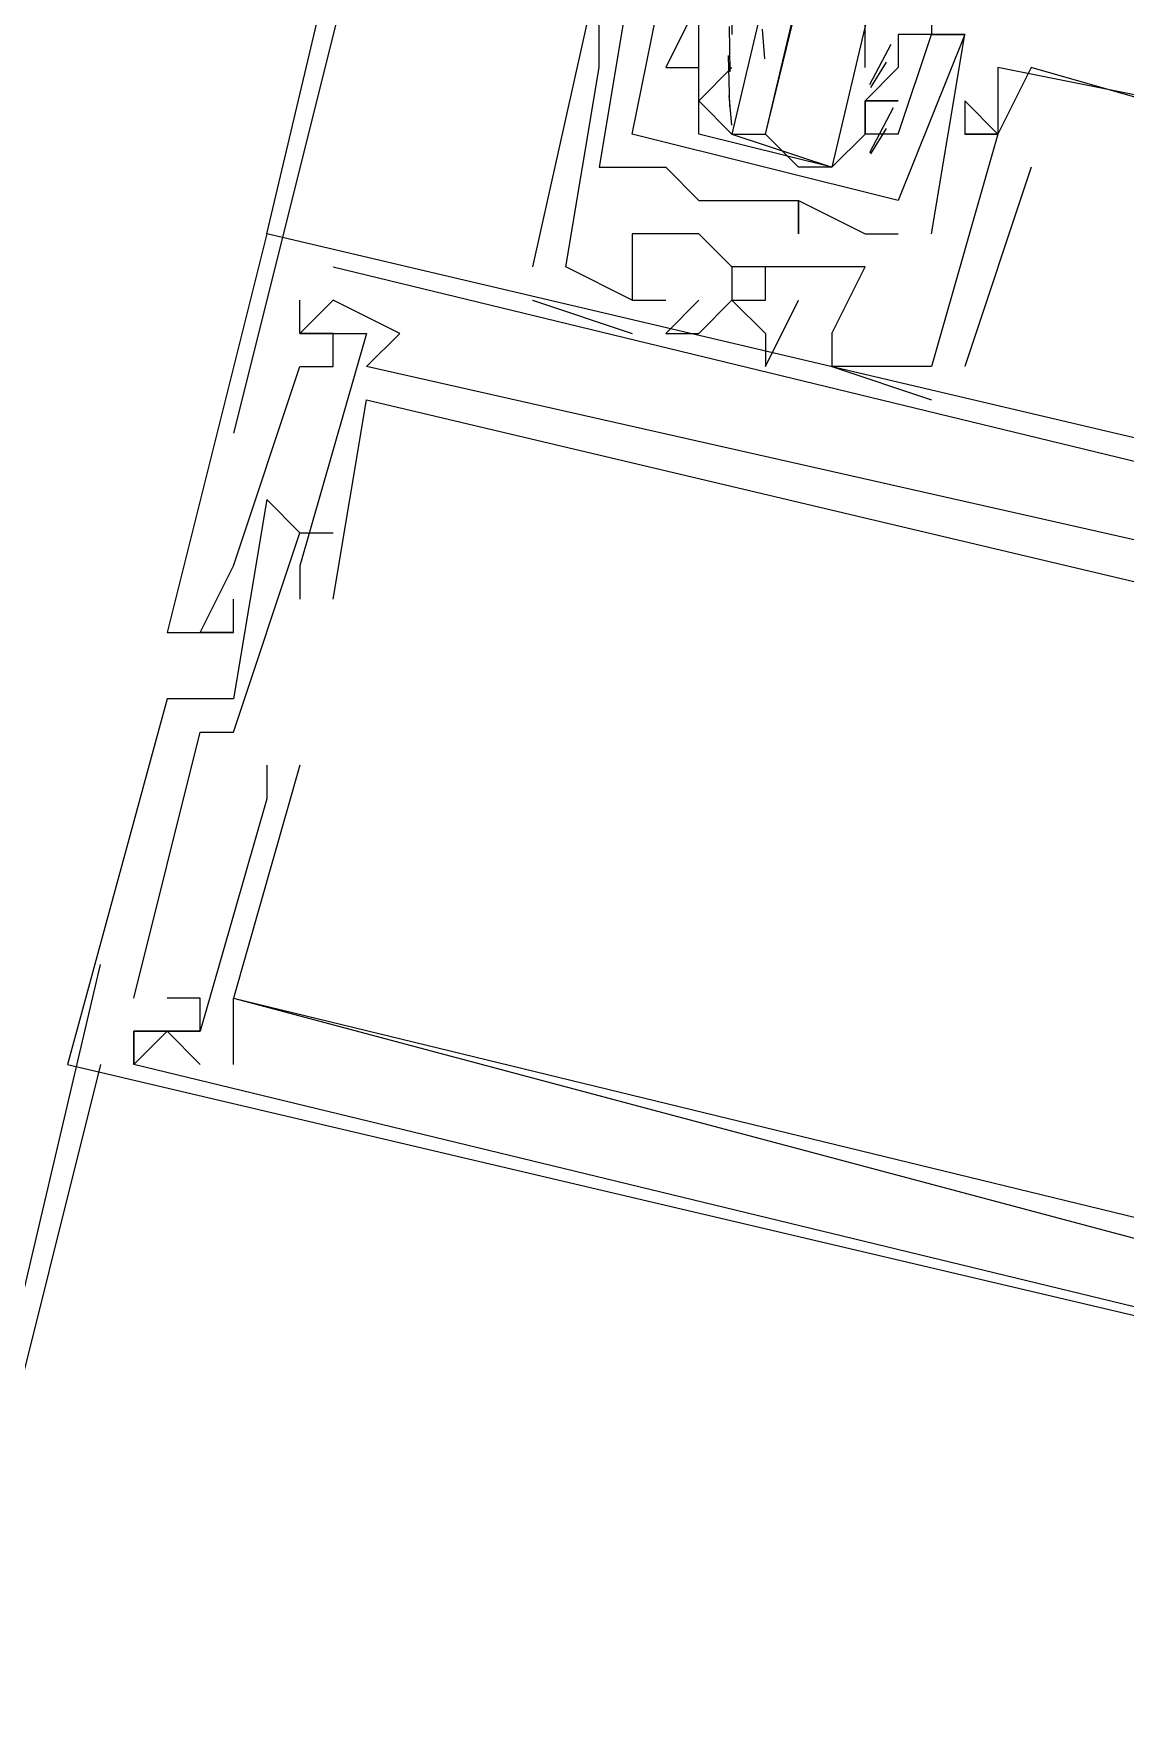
# Model space of a CAD drawing. Header units: feet. Extents: x -84 to 198, y -22 to 181.
# Drawn here: x 135.933 to 136.371, y 112.358 to 113.031 of the extents above; entities that cross this region are included whole.
import ezdxf

# ---------------------------------------------------------------- set-up
doc = ezdxf.new("R2010")
doc.units = ezdxf.units.FT
doc.layers.add('A-LINEA', color=7, linetype='CONTINUOUS')

msp = doc.modelspace()

# ---------------------------------------------------------------- linework, layer by layer
at = {"layer": 'A-LINEA'}
for p, q in [((136.0267, 112.9511), (137.6533, 119.8311)), ((136.1333, 113.3511), (136.0133, 112.8711)), ((136.1733, 113.0578), (136.16, 112.9778)), ((136.1733, 113.0578), (136.16, 112.9778)), ((136.2133, 113.0444), (136.2133, 113.0311)), ((136.2126, 113.016), (136.2123, 113.0343)), ((136.16, 113.0311), (136.16, 113.0311)), ((136.16, 113.0311), (136.16, 113.0311)), ((136.16, 113.0311), (136.16, 113.0311)), ((136.2, 113.0311), (136.2, 113.0311)), ((136.2, 113.0311), (136.2, 113.0311)), ((136.2133, 113.0311), (136.2133, 113.0311)), ((136.2265, 113.0213), (136.2255, 113.0332)), ((136.2667, 113.0311), (136.2667, 113.0311)), ((136.2667, 113.0178), (136.2667, 113.0311)), ((136.2667, 113.0311), (136.2667, 113.0311)), ((136.277, 113.027), (136.2685, 113.0108)), ((136.28, 113.0311), (136.28, 113.0311)), ((136.28, 113.0311), (136.28, 113.0311)), ((136.2933, 113.0311), (136.2933, 113.0311)), ((136.2933, 113.0311), (136.2933, 113.0311)), ((136.3067, 113.0311), (136.3067, 113.0311)), ((136.3067, 113.0311), (136.3067, 113.0311)), ((136.3067, 113.0311), (136.3067, 113.0311)), ((136.3067, 113.0311), (136.3067, 113.0311)), ((136.2125, 113.0022), (136.2119, 113.0226)), ((136.2752, 113.02), (136.2689, 113.0098)), ((136.16, 113.0178), (136.16, 113.0178)), ((136.16, 113.0178), (136.16, 113.0178)), ((136.16, 113.0178), (136.16, 113.0178)), ((136.1867, 113.0178), (136.1867, 113.0178)), ((136.1867, 113.0178), (136.1867, 113.0178)), ((136.2, 113.0178), (136.2, 113.0178)), ((136.2, 113.0178), (136.2, 113.0178)), ((136.2667, 113.0178), (136.2667, 113.0178)), ((136.28, 113.0178), (136.28, 113.0178)), ((136.28, 113.0178), (136.28, 113.0178)), ((136.32, 113.0178), (136.32, 113.0178)), ((136.32, 113.0178), (136.32, 113.0178)), ((136.32, 113.0178), (136.32, 113.0178)), ((136.3333, 113.0178), (136.3333, 113.0178)), ((136.3333, 113.0178), (136.3333, 113.0178)), ((136.3333, 113.0178), (136.3333, 113.0178)), ((136.2132, 112.9946), (136.2122, 113.0065)), ((136.2133, 113.0044), (136.2133, 113.0044)), ((136.2667, 113.0044), (136.2667, 113.0044)), ((136.2667, 113.0044), (136.2667, 113.0044)), ((136.2667, 113.0044), (136.2667, 113.0044)), ((136.2667, 113.0044), (136.2667, 113.0044)), ((136.278, 113.0016), (136.2684, 112.9836)), ((136.28, 113.0044), (136.28, 113.0044)), ((136.28, 113.0044), (136.28, 113.0044)), ((136.28, 113.0044), (136.28, 113.0044)), ((136.28, 113.0044), (136.28, 113.0044)), ((136.28, 113.0044), (136.28, 113.0044)), ((136.28, 113.0044), (136.28, 113.0044)), ((136.3067, 113.0044), (136.3067, 113.0044)), ((136.3067, 113.0044), (136.3067, 113.0044)), ((136.3067, 113.0044), (136.3067, 113.0044)), ((136.2752, 112.9933), (136.2689, 112.9832)), ((136.1733, 112.9911), (136.1733, 112.9911)), ((136.1733, 112.9911), (136.1733, 112.9911)), ((136.2133, 112.9911), (136.2133, 112.9911)), ((136.2267, 112.9911), (136.24, 112.9778)), ((136.2533, 112.9911), (136.2533, 112.9911)), ((136.28, 112.9911), (136.2667, 112.9911)), ((136.2667, 112.9911), (136.2667, 112.9911)), ((136.28, 112.9911), (136.2667, 112.9911)), ((136.2667, 112.9911), (136.2667, 112.9911)), ((136.28, 112.9911), (136.28, 112.9911)), ((136.28, 112.9911), (136.28, 112.9911)), ((136.3067, 112.9911), (136.3067, 112.9911)), ((136.3067, 112.9911), (136.3067, 112.9911)), ((136.3067, 112.9911), (136.3067, 112.9911)), ((136.3067, 112.9911), (136.3067, 112.9911)), ((136.3067, 112.9911), (136.3067, 112.9911)), ((136.3067, 112.9911), (136.3067, 112.9911)), ((136.32, 112.9911), (136.32, 112.9911)), ((136.32, 112.9911), (136.32, 112.9911)), ((136.32, 112.9911), (136.32, 112.9911)), ((136.32, 112.9911), (136.32, 112.9911)), ((136.32, 112.9911), (136.32, 112.9911)), ((136.32, 112.9911), (136.32, 112.9911)), ((136.32, 112.9911), (136.32, 112.9911)), ((136.32, 112.9911), (136.32, 112.9911)), ((136.32, 112.9911), (136.32, 112.9911)), ((136.32, 112.9911), (136.32, 112.9911)), ((136.32, 112.9911), (136.32, 112.9911)), ((136.32, 112.9911), (136.32, 112.9911)), ((136.16, 112.9778), (136.16, 112.9778)), ((136.16, 112.9778), (136.16, 112.9778)), ((136.1733, 112.9778), (136.1733, 112.9778)), ((136.1733, 112.9778), (136.1733, 112.9778)), ((136.1867, 112.9778), (136.1867, 112.9778)), ((136.1867, 112.9778), (136.1867, 112.9778)), ((136.3333, 112.9778), (136.3067, 112.8978)), ((136.3333, 112.9778), (136.3067, 112.8978)), ((136.3333, 112.9778), (136.3067, 112.8978)), ((136.3333, 112.9778), (136.3333, 112.9778)), ((136.3333, 112.9778), (136.3333, 112.9778)), ((136.3333, 112.9778), (136.3333, 112.9778)), ((136.2, 112.9644), (136.2, 112.9644)), ((136.2, 112.9644), (136.2, 112.9644)), ((136.2133, 112.9644), (136.2133, 112.9644)), ((136.2133, 112.9644), (136.2133, 112.9644)), ((136.24, 112.9644), (136.24, 112.9644)), ((136.24, 112.9644), (136.24, 112.9644)), ((136.24, 112.9644), (136.24, 112.9644)), ((136.24, 112.9644), (136.24, 112.9644)), ((136.0267, 112.9511), (136.0267, 112.9511)), ((136.0267, 112.9511), (136.0267, 112.9511)), ((136.0267, 112.9511), (136.0267, 112.9511)), ((136.1733, 112.9511), (136.1733, 112.9511)), ((136.1733, 112.9511), (136.1733, 112.9511)), ((136.1733, 112.9511), (136.1733, 112.9511)), ((136.1867, 112.9511), (136.1867, 112.9511)), ((136.1867, 112.9511), (136.1867, 112.9511)), ((136.1867, 112.9511), (136.1867, 112.9511)), ((136.2, 112.9511), (136.2, 112.9511)), ((136.2, 112.9511), (136.2, 112.9511)), ((136.2, 112.9511), (136.2, 112.9511)), ((136.24, 112.9511), (136.24, 112.9511)), ((136.24, 112.9511), (136.24, 112.9511)), ((136.2667, 112.9511), (136.2667, 112.9511)), ((136.2667, 112.9511), (136.2667, 112.9511)), ((136.28, 112.9511), (136.28, 112.9511)), ((136.28, 112.9511), (136.28, 112.9511)), ((136.2933, 112.9511), (136.2933, 112.9511)), ((136.2933, 112.9511), (136.2933, 112.9511)), ((136.0533, 112.9378), (136.4933, 112.8311)), ((136.0533, 112.9378), (136.0533, 112.9378)), ((136.0533, 112.9378), (136.4933, 112.8311)), ((136.0533, 112.9378), (136.0533, 112.9378)), ((136.0533, 112.9378), (136.4933, 112.8311)), ((136.0533, 112.9378), (136.0533, 112.9378)), ((136.1333, 112.9378), (136.1333, 112.9378)), ((136.1333, 112.9378), (136.1333, 112.9378)), ((136.1333, 112.9378), (136.1333, 112.9378)), ((136.1467, 112.9378), (136.1467, 112.9378)), ((136.1467, 112.9378), (136.1467, 112.9378)), ((136.1467, 112.9378), (136.1467, 112.9378)), ((136.2133, 112.9378), (136.2133, 112.9378)), ((136.2133, 112.9378), (136.2133, 112.9378)), ((136.2133, 112.9378), (136.2133, 112.9378)), ((136.2267, 112.9378), (136.2267, 112.9378)), ((136.2267, 112.9378), (136.2267, 112.9378)), ((136.2267, 112.9378), (136.2267, 112.9378)), ((136.24, 112.9378), (136.24, 112.9378)), ((136.24, 112.9378), (136.24, 112.9378)), ((136.24, 112.9378), (136.24, 112.9378)), ((136.2533, 112.9378), (136.2533, 112.9378)), ((136.2533, 112.9378), (136.2533, 112.9378)), ((136.2533, 112.9378), (136.2533, 112.9378)), ((136.2667, 112.9378), (136.2667, 112.9378)), ((136.2667, 112.9378), (136.2667, 112.9378)), ((136.2667, 112.9378), (136.2667, 112.9378)), ((136.0533, 112.9244), (136.0533, 112.9244)), ((136.0533, 112.9244), (136.0533, 112.9244)), ((136.0533, 112.9244), (136.0533, 112.9244)), ((136.0533, 112.9244), (136.0533, 112.9244)), ((136.0533, 112.9244), (136.0533, 112.9244)), ((136.0533, 112.9244), (136.0533, 112.9244)), ((136.1333, 112.9244), (136.1333, 112.9244)), ((136.1333, 112.9244), (136.1333, 112.9244)), ((136.1333, 112.9244), (136.1333, 112.9244)), ((136.1733, 112.9244), (136.1733, 112.9244)), ((136.1733, 112.9244), (136.1733, 112.9244)), ((136.1733, 112.9244), (136.1733, 112.9244)), ((136.1733, 112.9244), (136.1733, 112.9244)), ((136.1733, 112.9244), (136.1733, 112.9244)), ((136.1733, 112.9244), (136.1733, 112.9244)), ((136.1867, 112.9244), (136.1867, 112.9244)), ((136.1867, 112.9244), (136.1867, 112.9244)), ((136.1867, 112.9244), (136.1867, 112.9244)), ((136.2, 112.9244), (136.2, 112.9244)), ((136.2, 112.9244), (136.2, 112.9244)), ((136.2, 112.9244), (136.2, 112.9244)), ((136.2133, 112.9244), (136.2133, 112.9244)), ((136.2133, 112.9244), (136.2133, 112.9244)), ((136.2133, 112.9244), (136.2133, 112.9244)), ((136.24, 112.9244), (136.24, 112.9244)), ((136.24, 112.9244), (136.24, 112.9244)), ((136.24, 112.9244), (136.24, 112.9244)), ((136.04, 112.9111), (136.04, 112.9111)), ((136.04, 112.9111), (136.04, 112.9111)), ((136.04, 112.9111), (136.04, 112.9111)), ((136.04, 112.9111), (136.04, 112.9111)), ((136.04, 112.9111), (136.04, 112.9111)), ((136.04, 112.9111), (136.04, 112.9111)), ((136.0533, 112.9111), (136.0533, 112.9111)), ((136.0533, 112.9111), (136.0533, 112.9111)), ((136.0533, 112.9111), (136.0533, 112.9111)), ((136.0667, 112.9111), (136.0667, 112.9111)), ((136.0667, 112.9111), (136.0667, 112.9111)), ((136.0667, 112.9111), (136.0667, 112.9111)), ((136.08, 112.9111), (136.08, 112.9111)), ((136.08, 112.9111), (136.08, 112.9111)), ((136.08, 112.9111), (136.08, 112.9111)), ((136.1733, 112.9111), (136.1733, 112.9111)), ((136.1733, 112.9111), (136.1733, 112.9111)), ((136.1733, 112.9111), (136.1733, 112.9111)), ((136.1867, 112.9111), (136.1867, 112.9111)), ((136.1867, 112.9111), (136.1867, 112.9111)), ((136.1867, 112.9111), (136.1867, 112.9111)), ((136.2, 112.9111), (136.2, 112.9111)), ((136.2, 112.9111), (136.2, 112.9111)), ((136.2, 112.9111), (136.2, 112.9111)), ((136.2267, 112.9111), (136.2267, 112.9111)), ((136.2267, 112.9111), (136.2267, 112.9111)), ((136.2267, 112.9111), (136.2267, 112.9111)), ((136.24, 112.9111), (136.24, 112.9111)), ((136.24, 112.9111), (136.24, 112.9111)), ((136.24, 112.9111), (136.24, 112.9111)), ((136.2533, 112.9111), (136.2533, 112.9111)), ((136.2533, 112.9111), (136.2533, 112.9111)), ((136.2533, 112.9111), (136.2533, 112.9111)), ((136.2533, 112.9111), (136.2533, 112.9111)), ((136.2533, 112.9111), (136.2533, 112.9111)), ((136.2533, 112.9111), (136.2533, 112.9111)), ((136.2667, 112.9111), (136.2667, 112.9111)), ((136.2667, 112.9111), (136.2667, 112.9111)), ((136.2667, 112.9111), (136.2667, 112.9111)), ((136.04, 112.8978), (136.04, 112.8978)), ((136.04, 112.8978), (136.04, 112.8978)), ((136.04, 112.8978), (136.04, 112.8978)), ((136.0533, 112.8978), (136.0533, 112.8978)), ((136.0533, 112.8978), (136.0533, 112.8978)), ((136.0533, 112.8978), (136.0533, 112.8978)), ((136.0667, 112.8978), (136.0667, 112.8978)), ((136.0667, 112.8978), (136.0667, 112.8978)), ((136.0667, 112.8978), (136.0667, 112.8978)), ((136.2267, 112.8978), (136.2267, 112.8978)), ((136.2267, 112.8978), (136.2267, 112.8978)), ((136.2267, 112.8978), (136.2267, 112.8978)), ((136.2533, 112.8978), (136.2533, 112.8978)), ((136.2533, 112.8978), (136.2533, 112.8978)), ((136.2533, 112.8978), (136.2533, 112.8978)), ((136.2533, 112.8978), (136.2533, 112.8978)), ((136.2533, 112.8978), (136.2533, 112.8978)), ((136.2533, 112.8978), (136.2533, 112.8978)), ((136.2933, 112.8978), (136.2933, 112.8978)), ((136.2933, 112.8978), (136.2933, 112.8978)), ((136.2933, 112.8978), (136.2933, 112.8978)), ((136.2933, 112.8978), (136.2933, 112.8978)), ((136.2933, 112.8978), (136.2933, 112.8978)), ((136.2933, 112.8978), (136.2933, 112.8978)), ((136.3067, 112.8978), (136.3067, 112.8978)), ((136.3067, 112.8978), (136.3067, 112.8978)), ((136.3067, 112.8978), (136.3067, 112.8978)), ((136.0667, 112.8844), (136.0667, 112.8844)), ((136.0667, 112.8844), (136.0667, 112.8844)), ((136.0667, 112.8844), (136.0667, 112.8844)), ((136.2933, 112.8844), (136.2933, 112.8844)), ((136.2933, 112.8844), (136.2933, 112.8844)), ((136.2933, 112.8844), (136.2933, 112.8844)), ((136.0267, 112.8444), (136.0267, 112.8444)), ((136.0267, 112.8444), (136.0267, 112.8444)), ((136.0267, 112.8444), (136.0267, 112.8444)), ((136.04, 112.8311), (136.04, 112.8311)), ((136.04, 112.8311), (136.04, 112.8311)), ((136.04, 112.8311), (136.04, 112.8311)), ((136.04, 112.8311), (136.04, 112.8311)), ((136.04, 112.8311), (136.04, 112.8311)), ((136.04, 112.8311), (136.04, 112.8311)), ((136.0533, 112.8311), (136.0533, 112.8311)), ((136.0533, 112.8311), (136.0533, 112.8311)), ((136.0533, 112.8311), (136.0533, 112.8311)), ((136.0133, 112.8178), (136.0133, 112.8178)), ((136.0133, 112.8178), (136.0133, 112.8178)), ((136.0133, 112.8178), (136.0133, 112.8178)), ((136.04, 112.8178), (136.04, 112.8178)), ((136.04, 112.8178), (136.04, 112.8178)), ((136.04, 112.8178), (136.04, 112.8178)), ((136.0133, 112.8044), (136.0133, 112.8044)), ((136.0133, 112.8044), (136.0133, 112.8044)), ((136.0133, 112.8044), (136.0133, 112.8044)), ((136.04, 112.8044), (136.04, 112.8044)), ((136.04, 112.8044), (136.04, 112.8044)), ((136.04, 112.8044), (136.04, 112.8044)), ((136.0533, 112.8044), (136.0533, 112.8044)), ((136.0533, 112.8044), (136.0533, 112.8044)), ((136.0533, 112.8044), (136.0533, 112.8044)), ((135.9867, 112.7911), (135.9867, 112.7911)), ((135.9867, 112.7911), (135.9867, 112.7911)), ((135.9867, 112.7911), (135.9867, 112.7911)), ((136, 112.7911), (136, 112.7911)), ((136, 112.7911), (136, 112.7911)), ((136, 112.7911), (136, 112.7911)), ((136, 112.7911), (136, 112.7911)), ((136, 112.7911), (136, 112.7911)), ((136, 112.7911), (136, 112.7911)), ((136.0133, 112.7911), (136.0133, 112.7911)), ((136.0133, 112.7911), (136.0133, 112.7911)), ((136.0133, 112.7911), (136.0133, 112.7911)), ((136.0133, 112.7911), (136.0133, 112.7911)), ((136.0133, 112.7911), (136.0133, 112.7911)), ((136.0133, 112.7911), (136.0133, 112.7911)), ((135.9867, 112.7644), (135.9867, 112.7644)), ((135.9867, 112.7644), (135.9867, 112.7644)), ((135.9867, 112.7644), (135.9867, 112.7644)), ((136.0133, 112.7644), (136.0133, 112.7644)), ((136.0133, 112.7644), (136.0133, 112.7644)), ((136.0133, 112.7644), (136.0133, 112.7644)), ((136, 112.7511), (136, 112.7511)), ((136, 112.7511), (136, 112.7511)), ((136, 112.7511), (136, 112.7511)), ((136.0133, 112.7511), (136.0133, 112.7511)), ((136.0133, 112.7511), (136.0133, 112.7511)), ((136.0133, 112.7511), (136.0133, 112.7511)), ((136.0267, 112.7378), (136.0267, 112.7378)), ((136.0267, 112.7378), (136.0267, 112.7378)), ((136.0267, 112.7378), (136.0267, 112.7378)), ((136.04, 112.7378), (136.04, 112.7378)), ((136.04, 112.7378), (136.04, 112.7378)), ((136.04, 112.7378), (136.04, 112.7378)), ((136.0267, 112.7244), (136.0267, 112.7244)), ((136.0267, 112.7244), (136.0267, 112.7244)), ((136.0267, 112.7244), (136.0267, 112.7244)), ((135.2133, 109.4844), (135.96, 112.6578)), ((135.9733, 112.6444), (135.9733, 112.6444)), ((135.9733, 112.6444), (135.9733, 112.6444)), ((135.9733, 112.6444), (135.9733, 112.6444)), ((135.9867, 112.6444), (135.9867, 112.6444)), ((135.9867, 112.6444), (135.9867, 112.6444)), ((135.9867, 112.6444), (135.9867, 112.6444)), ((136, 112.6444), (136, 112.6444)), ((136, 112.6444), (136, 112.6444)), ((136, 112.6444), (136, 112.6444)), ((136.0133, 112.6444), (136.0133, 112.6444)), ((136.0133, 112.6444), (136.0133, 112.6444)), ((136.0133, 112.6444), (136.0133, 112.6444)), ((136.0133, 112.6444), (136.0133, 112.6444)), ((136.0133, 112.6444), (136.0133, 112.6444)), ((136.0133, 112.6444), (136.0133, 112.6444)), ((135.9733, 112.6311), (135.9733, 112.6311)), ((135.9733, 112.6311), (135.9733, 112.6311)), ((135.9733, 112.6311), (135.9733, 112.6311)), ((135.9733, 112.6311), (135.9733, 112.6311)), ((135.9733, 112.6311), (135.9733, 112.6311)), ((135.9733, 112.6311), (135.9733, 112.6311)), ((135.9867, 112.6311), (135.9867, 112.6311)), ((135.9867, 112.6311), (135.9867, 112.6311)), ((135.9867, 112.6311), (135.9867, 112.6311)), ((136, 112.6311), (136, 112.6311)), ((136, 112.6311), (136, 112.6311)), ((136, 112.6311), (136, 112.6311)), ((136, 112.6311), (136, 112.6311)), ((136, 112.6311), (136, 112.6311)), ((136, 112.6311), (136, 112.6311)), ((135.96, 112.6178), (135.84, 112.1378)), ((135.9467, 112.6178), (135.9467, 112.6178)), ((135.9467, 112.6178), (135.9467, 112.6178)), ((135.9467, 112.6178), (135.9467, 112.6178)), ((135.9733, 112.6178), (135.9733, 112.6178)), ((135.9733, 112.6178), (135.9733, 112.6178)), ((135.9733, 112.6178), (135.9733, 112.6178)), ((135.9733, 112.6178), (135.9733, 112.6178)), ((135.9733, 112.6178), (135.9733, 112.6178)), ((135.9733, 112.6178), (135.9733, 112.6178)), ((136, 112.6178), (136, 112.6178)), ((136, 112.6178), (136, 112.6178)), ((136, 112.6178), (136, 112.6178)), ((136.0133, 112.6178), (136.0133, 112.6178)), ((136.0133, 112.6178), (136.0133, 112.6178)), ((136.0133, 112.6178), (136.0133, 112.6178))]:
    msp.add_line(p, q, dxfattribs=at)
for points in [[(136.6133, 114.6844), (136.2133, 112.9911), (136.2267, 112.9911), (136.6267, 114.6844)], [(136.6533, 114.6711), (136.2533, 112.9778), (136.24, 112.9778), (136.2267, 112.9911), (136.64, 114.6844)], [(136.2533, 112.9111), (136.2667, 112.9378), (136.2533, 112.9378), (136.24, 112.9378), (136.2267, 112.9378), (136.2133, 112.9378), (136.2, 112.9511), (136.1867, 112.9511), (136.1733, 112.9511), (136.1733, 112.9244), (136.1467, 112.9378), (136.16, 113.0178), (136.16, 113.0311), (136.16, 113.0578), (136.1733, 113.0578), (136.16, 113.0444), (136.1733, 113.0444), (136.1733, 113.0578), (136.16, 113.0578), (136.1333, 112.9378)], [(136.2533, 112.9111), (136.2667, 112.9378), (136.2533, 112.9378), (136.24, 112.9378), (136.2267, 112.9378), (136.2133, 112.9378), (136.2, 112.9511), (136.1867, 112.9511), (136.1733, 112.9511), (136.1733, 112.9244), (136.1467, 112.9378), (136.16, 113.0178), (136.16, 113.0311), (136.16, 113.0578), (136.1733, 113.0578), (136.16, 113.0444), (136.1733, 113.0444), (136.1733, 113.0578), (136.16, 113.0578), (136.1333, 112.9378)], [(136.2533, 112.9111), (136.2667, 112.9378), (136.2533, 112.9378), (136.24, 112.9378), (136.2267, 112.9378), (136.2133, 112.9378), (136.2, 112.9511), (136.1867, 112.9511), (136.1733, 112.9511), (136.1733, 112.9244), (136.1467, 112.9378), (136.16, 113.0178), (136.16, 113.0311), (136.16, 113.0578), (136.1733, 113.0578), (136.16, 113.0444), (136.1733, 113.0444), (136.1733, 113.0578), (136.16, 113.0578), (136.1333, 112.9378)], [(136.28, 112.9644), (136.1733, 112.9911), (136.1867, 113.0578), (136.2, 113.0444), (136.1867, 113.0178), (136.2, 113.0178), (136.2, 113.0311)], [(136.28, 112.9644), (136.1733, 112.9911), (136.1867, 113.0578), (136.2, 113.0444), (136.1867, 113.0178), (136.2, 113.0178), (136.2, 113.0311)], [(136.2, 112.9911), (136.2, 113.0178), (136.2, 113.0444), (136.2133, 113.0444), (136.2133, 113.0578), (136.2, 113.0578), (136.2267, 113.0578), (136.2133, 113.0444)], [(136.2667, 113.0311), (136.2667, 113.0444), (136.2933, 113.0444), (136.2933, 113.0311), (136.28, 113.0311), (136.28, 113.0178), (136.2667, 113.0044), (136.28, 113.0044), (136.2667, 113.0044), (136.2667, 112.9911), (136.2533, 112.9778), (136.2, 112.9911)], [(136.2933, 112.9511), (136.3067, 113.0311), (136.28, 113.0311)], [(136.28, 112.9911), (136.2933, 113.0311), (136.3067, 113.0311), (136.28, 112.9644)], [(136.2933, 112.9511), (136.3067, 113.0311), (136.28, 113.0311)], [(136.28, 112.9911), (136.2933, 113.0311), (136.3067, 113.0311), (136.28, 112.9644)], [(136.2133, 113.0178), (136.2, 113.0044), (136.2133, 112.9911), (136.2533, 112.9778), (136.2667, 112.9911), (136.2667, 113.0044)], [(136.52, 112.9778), (136.32, 113.0178), (136.32, 112.9911), (136.3067, 112.9911), (136.32, 112.9911), (136.3067, 113.0044), (136.3067, 112.9911), (136.32, 112.9911), (136.2933, 112.8978), (136.2533, 112.8978)], [(136.52, 112.9778), (136.32, 113.0178), (136.32, 112.9911), (136.3067, 112.9911), (136.32, 112.9911), (136.3067, 113.0044), (136.3067, 112.9911), (136.32, 112.9911), (136.2933, 112.8978), (136.2533, 112.8978)], [(136.52, 112.9778), (136.32, 113.0178), (136.32, 112.9911), (136.3067, 112.9911), (136.32, 112.9911), (136.3067, 113.0044), (136.3067, 112.9911), (136.32, 112.9911), (136.2933, 112.8978), (136.2533, 112.8978)], [(136.28, 113.0178), (136.2667, 113.0044), (136.28, 113.0044), (136.2667, 113.0044)], [(136.28, 113.0178), (136.2667, 113.0044), (136.28, 113.0044), (136.2667, 113.0044)], [(136.4267, 112.8711), (136.4133, 112.8578), (136.4933, 112.8444), (136.52, 112.9644), (136.3333, 113.0178), (136.32, 112.9911), (136.32, 112.9911)], [(136.4267, 112.8711), (136.4133, 112.8578), (136.4933, 112.8444), (136.52, 112.9644), (136.3333, 113.0178), (136.32, 112.9911), (136.32, 112.9911)], [(136.4267, 112.8711), (136.4133, 112.8578), (136.4933, 112.8444), (136.52, 112.9644), (136.3333, 113.0178), (136.32, 112.9911), (136.32, 112.9911)], [(136.16, 112.9778), (136.1867, 112.9778), (136.2, 112.9644), (136.2133, 112.9644), (136.24, 112.9644), (136.24, 112.9511), (136.24, 112.9644), (136.2667, 112.9511), (136.28, 112.9511)], [(136.16, 112.9778), (136.1867, 112.9778), (136.2, 112.9644), (136.2133, 112.9644), (136.24, 112.9644), (136.24, 112.9511), (136.24, 112.9644), (136.2667, 112.9511), (136.28, 112.9511)], [(136.6933, 112.7778), (136.7067, 112.7778), (136.7067, 112.7911), (136.0267, 112.9511), (135.9867, 112.7911)], [(136.6933, 112.7778), (136.7067, 112.7778), (136.7067, 112.7911), (136.0267, 112.9511), (135.9867, 112.7911)], [(136.6933, 112.7778), (136.7067, 112.7778), (136.7067, 112.7911), (136.0267, 112.9511), (135.9867, 112.7911)], [(136.2267, 112.9378), (136.2133, 112.9378), (136.2133, 112.9244), (136.2267, 112.9244), (136.2267, 112.9378), (136.2133, 112.9378), (136.2133, 112.9244)], [(136.2267, 112.9378), (136.2133, 112.9378), (136.2133, 112.9244), (136.2267, 112.9244), (136.2267, 112.9378), (136.2133, 112.9378), (136.2133, 112.9244)], [(136.2267, 112.9378), (136.2133, 112.9378), (136.2133, 112.9244), (136.2267, 112.9244), (136.2267, 112.9378), (136.2133, 112.9378), (136.2133, 112.9244)], [(136.0133, 112.7911), (136, 112.7911), (136.0133, 112.8178), (136.04, 112.8978), (136.0533, 112.8978), (136.0533, 112.9111), (136.04, 112.9111), (136.04, 112.9244)], [(136.0133, 112.7911), (136, 112.7911), (136.0133, 112.8178), (136.04, 112.8978), (136.0533, 112.8978), (136.0533, 112.9111), (136.04, 112.9111), (136.04, 112.9244)], [(136.0133, 112.7911), (136, 112.7911), (136.0133, 112.8178), (136.04, 112.8978), (136.0533, 112.8978), (136.0533, 112.9111), (136.04, 112.9111), (136.04, 112.9244)], [(136.48, 112.8044), (136.4933, 112.8044), (136.4933, 112.8178), (136.48, 112.8178), (136.48, 112.8044), (136.0667, 112.8978), (136.08, 112.9111), (136.0533, 112.9244), (136.04, 112.9111), (136.0667, 112.9111), (136.04, 112.8178), (136.04, 112.8044)], [(136.48, 112.8044), (136.4933, 112.8044), (136.4933, 112.8178), (136.48, 112.8178), (136.48, 112.8044), (136.0667, 112.8978), (136.08, 112.9111), (136.0533, 112.9244), (136.04, 112.9111), (136.0667, 112.9111), (136.04, 112.8178), (136.04, 112.8044)], [(136.48, 112.8044), (136.4933, 112.8044), (136.4933, 112.8178), (136.48, 112.8178), (136.48, 112.8044), (136.0667, 112.8978), (136.08, 112.9111), (136.0533, 112.9244), (136.04, 112.9111), (136.0667, 112.9111), (136.04, 112.8178), (136.04, 112.8044)], [(136.1333, 112.9244), (136.1333, 112.9244), (136.1733, 112.9111)], [(136.1333, 112.9244), (136.1333, 112.9244), (136.1733, 112.9111)], [(136.1333, 112.9244), (136.1333, 112.9244), (136.1733, 112.9111)], [(136.1733, 112.9244), (136.1733, 112.9244), (136.1867, 112.9244), (136.1867, 112.9244)], [(136.1733, 112.9244), (136.1733, 112.9244), (136.1867, 112.9244), (136.1867, 112.9244)], [(136.1733, 112.9244), (136.1733, 112.9244), (136.1867, 112.9244), (136.1867, 112.9244)], [(136.2, 112.9244), (136.1867, 112.9111), (136.2, 112.9111), (136.2133, 112.9244), (136.2133, 112.9244), (136.2267, 112.9111), (136.2267, 112.8978), (136.24, 112.9244)], [(136.2, 112.9244), (136.1867, 112.9111), (136.2, 112.9111), (136.2133, 112.9244), (136.2133, 112.9244), (136.2267, 112.9111), (136.2267, 112.8978), (136.24, 112.9244)], [(136.2, 112.9244), (136.1867, 112.9111), (136.2, 112.9111), (136.2133, 112.9244), (136.2133, 112.9244), (136.2267, 112.9111), (136.2267, 112.8978), (136.24, 112.9244)], [(136.2533, 112.9111), (136.2533, 112.8978), (136.2533, 112.8978), (136.2933, 112.8844)], [(136.2533, 112.9111), (136.2533, 112.8978), (136.2533, 112.8978), (136.2933, 112.8844)], [(136.2533, 112.9111), (136.2533, 112.8978), (136.2533, 112.8978), (136.2933, 112.8844)], [(136.0533, 112.8044), (136.0667, 112.8844), (136.5733, 112.7644), (136.5467, 112.6844), (136.5467, 112.6844), (136.56, 112.6844), (136.56, 112.6978), (136.5733, 112.7644), (136.5867, 112.8044)], [(136.0533, 112.8044), (136.0667, 112.8844), (136.5733, 112.7644), (136.5467, 112.6844), (136.5467, 112.6844), (136.56, 112.6844), (136.56, 112.6978), (136.5733, 112.7644), (136.5867, 112.8044)], [(136.0533, 112.8044), (136.0667, 112.8844), (136.5733, 112.7644), (136.5467, 112.6844), (136.5467, 112.6844), (136.56, 112.6844), (136.56, 112.6978), (136.5733, 112.7644), (136.5867, 112.8044)], [(136.04, 112.8311), (136.0267, 112.8444), (136.0133, 112.7644), (135.9867, 112.7644), (135.9467, 112.6178), (136.6267, 112.4578), (136.6133, 112.4578)], [(136.04, 112.8311), (136.0267, 112.8444), (136.0133, 112.7644), (135.9867, 112.7644), (135.9467, 112.6178), (136.6267, 112.4578), (136.6133, 112.4578)], [(136.04, 112.8311), (136.0267, 112.8444), (136.0133, 112.7644), (135.9867, 112.7644), (135.9467, 112.6178), (136.6267, 112.4578), (136.6133, 112.4578)], [(135.9733, 112.6444), (136, 112.7511), (136.0133, 112.7511), (136.04, 112.8311), (136.0533, 112.8311)], [(135.9733, 112.6444), (136, 112.7511), (136.0133, 112.7511), (136.04, 112.8311), (136.0533, 112.8311)], [(135.9733, 112.6444), (136, 112.7511), (136.0133, 112.7511), (136.04, 112.8311), (136.0533, 112.8311)], [(135.9867, 112.7911), (136.0133, 112.7911), (136.0133, 112.8044)], [(135.9867, 112.7911), (136.0133, 112.7911), (136.0133, 112.8044)], [(135.9867, 112.7911), (136.0133, 112.7911), (136.0133, 112.8044)], [(136.0267, 112.7378), (136.0267, 112.7244), (136, 112.6311), (135.9733, 112.6311), (135.9733, 112.6178), (135.9867, 112.6311), (136, 112.6178)], [(136.0267, 112.7378), (136.0267, 112.7244), (136, 112.6311), (135.9733, 112.6311), (135.9733, 112.6178), (135.9867, 112.6311), (136, 112.6178)], [(136.0267, 112.7378), (136.0267, 112.7244), (136, 112.6311), (135.9733, 112.6311), (135.9733, 112.6178), (135.9867, 112.6311), (136, 112.6178)], [(136.04, 112.7378), (136.0133, 112.6444), (136.5067, 112.5244), (136.5333, 112.6178), (136.5333, 112.6178), (136.5467, 112.6044)], [(136.04, 112.7378), (136.0133, 112.6444), (136.5067, 112.5244), (136.5333, 112.6178), (136.5333, 112.6178), (136.5467, 112.6044)], [(136.04, 112.7378), (136.0133, 112.6444), (136.5067, 112.5244), (136.5333, 112.6178), (136.5333, 112.6178), (136.5467, 112.6044)], [(136.4133, 112.5111), (135.9733, 112.6178), (135.9733, 112.6311), (136, 112.6311), (136, 112.6444), (135.9867, 112.6444)], [(136.4133, 112.5111), (135.9733, 112.6178), (135.9733, 112.6311), (136, 112.6311), (136, 112.6444), (135.9867, 112.6444)], [(136.4133, 112.5111), (135.9733, 112.6178), (135.9733, 112.6311), (136, 112.6311), (136, 112.6444), (135.9867, 112.6444)], [(136.0133, 112.6178), (136.0133, 112.6444), (136.4133, 112.5378), (136.4133, 112.5244), (136.4267, 112.5244), (136.4133, 112.5244), (136.4267, 112.5378), (136.52, 112.5244)], [(136.0133, 112.6178), (136.0133, 112.6444), (136.4133, 112.5378), (136.4133, 112.5244), (136.4267, 112.5244), (136.4133, 112.5244), (136.4267, 112.5378), (136.52, 112.5244)], [(136.0133, 112.6178), (136.0133, 112.6444), (136.4133, 112.5378), (136.4133, 112.5244), (136.4267, 112.5244), (136.4133, 112.5244), (136.4267, 112.5378), (136.52, 112.5244)]]:
    msp.add_lwpolyline(points, dxfattribs=at)

doc.saveas('drawing.dxf')
